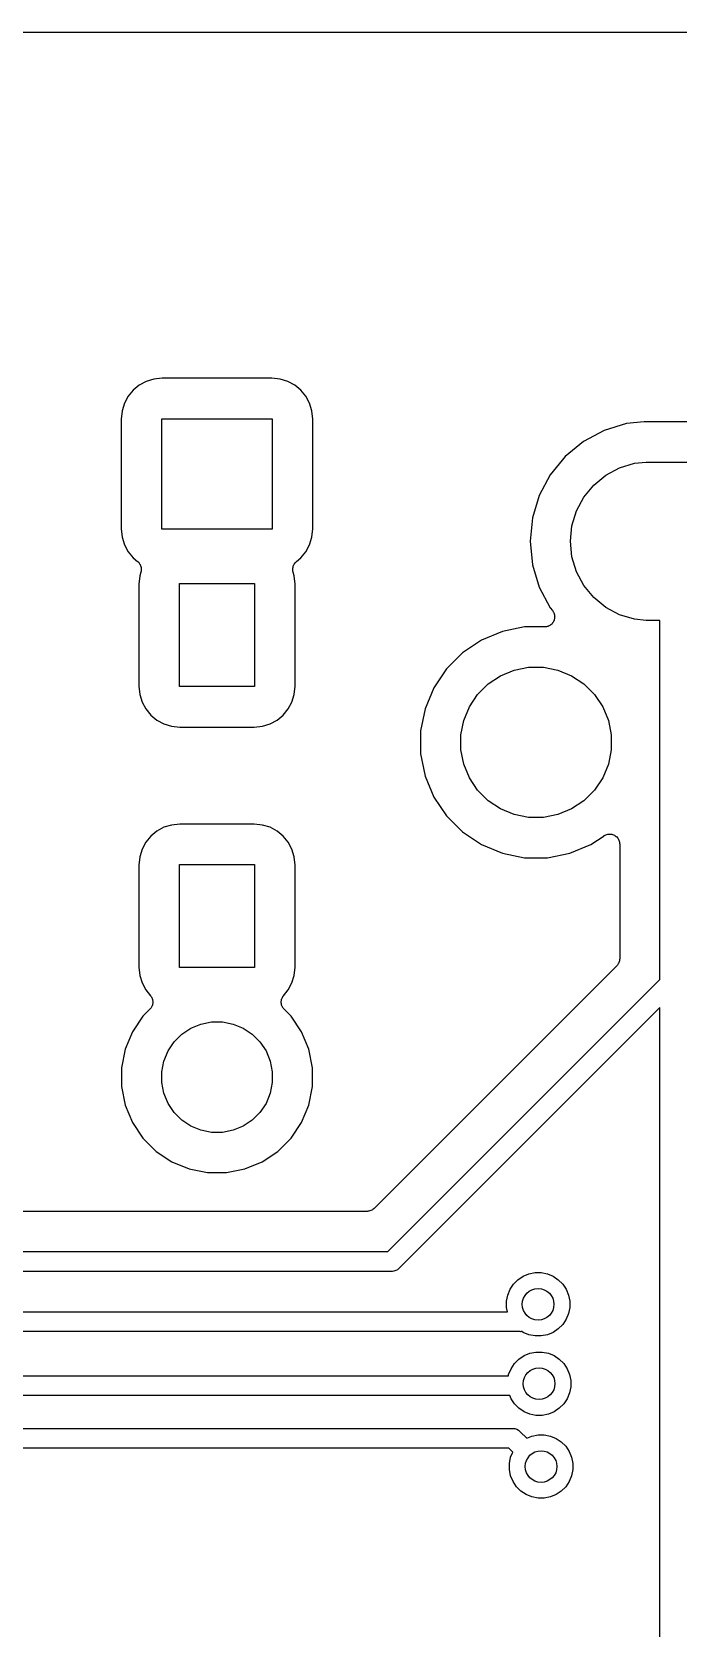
# Model space of a CAD drawing. Extents: x 1.13 to 10.46, y -5.5 to -3.29.
# Drawn here: x 2.512 to 2.834, y -4.083 to -3.29 of the extents above; entities that cross this region are included whole.
import ezdxf

# ---------------------------------------------------------------- set-up
doc = ezdxf.new("R2010")
doc.units = 0
doc.header["$MEASUREMENT"] = 0
doc.layers.add('BLACK', color=7, linetype='CONTINUOUS')

msp = doc.modelspace()

# ---------------------------------------------------------------- linework, layer by layer
at = {"layer": 'BLACK', "linetype": 'CONTINUOUS'}
for p, q in [((1.87715, -3.28967), (5.58921, -3.28955)), ((2.56262, -3.46774), (2.56012, -3.47078)), ((2.56567, -3.46524), (2.56262, -3.46774)), ((2.56914, -3.46338), (2.56567, -3.46524)), ((2.57291, -3.46224), (2.56914, -3.46338)), ((2.57708, -3.46183), (2.57291, -3.46224)), ((2.63158, -3.46183), (2.57708, -3.46183)), ((2.63575, -3.46224), (2.63158, -3.46183)), ((2.63952, -3.46338), (2.63575, -3.46224)), ((2.643, -3.46524), (2.63952, -3.46338)), ((2.64604, -3.46774), (2.643, -3.46524)), ((2.64854, -3.47078), (2.64604, -3.46774)), ((2.55826, -3.47426), (2.55712, -3.47803)), ((2.56012, -3.47078), (2.55826, -3.47426)), ((2.6504, -3.47426), (2.64854, -3.47078)), ((2.65154, -3.47803), (2.6504, -3.47426)), ((2.55712, -3.47803), (2.55671, -3.48219)), ((2.55671, -3.48219), (2.55671, -3.5367)), ((2.57683, -3.53695), (2.57683, -3.48195)), ((2.57683, -3.48195), (2.63183, -3.48195)), ((2.63183, -3.48195), (2.63183, -3.53695)), ((2.65195, -3.48219), (2.65154, -3.47803)), ((2.65195, -3.5367), (2.65195, -3.48219)), ((2.80805, -3.4844), (2.79686, -3.4878)), ((2.81677, -3.48354), (2.80805, -3.4844)), ((2.84229, -3.48354), (2.81677, -3.48354)), ((2.79686, -3.4878), (2.78654, -3.49331)), ((2.7775, -3.50073), (2.77008, -3.50977)), ((2.78654, -3.49331), (2.7775, -3.50073)), ((2.79771, -3.51002), (2.80455, -3.50636)), ((2.80455, -3.50636), (2.81197, -3.50411)), ((2.81197, -3.50411), (2.81775, -3.50354)), ((2.81775, -3.50354), (2.8413, -3.50354)), ((2.77008, -3.50977), (2.76457, -3.52008)), ((2.78679, -3.52093), (2.79171, -3.51494)), ((2.79171, -3.51494), (2.79771, -3.51002)), ((2.76457, -3.52008), (2.76117, -3.53127)), ((2.78314, -3.52777), (2.78679, -3.52093)), ((2.76117, -3.53127), (2.76003, -3.54291)), ((2.78088, -3.5352), (2.78314, -3.52777)), ((2.55671, -3.5367), (2.55712, -3.54087)), ((2.55712, -3.54087), (2.55826, -3.54464)), ((2.63183, -3.53695), (2.57683, -3.53695)), ((2.6504, -3.54464), (2.65154, -3.54087)), ((2.65154, -3.54087), (2.65195, -3.5367)), ((2.78012, -3.54291), (2.78088, -3.5352)), ((2.55826, -3.54464), (2.56012, -3.54811)), ((2.56012, -3.54811), (2.56262, -3.55116)), ((2.64604, -3.55116), (2.64854, -3.54811)), ((2.64854, -3.54811), (2.6504, -3.54464)), ((2.76003, -3.54291), (2.76117, -3.55455)), ((2.78088, -3.55063), (2.78012, -3.54291)), ((2.56262, -3.55116), (2.56484, -3.55298)), ((2.56484, -3.55298), (2.56486, -3.553)), ((2.56486, -3.553), (2.56486, -3.553)), ((2.56486, -3.553), (2.56486, -3.553)), ((2.56486, -3.553), (2.56489, -3.55303)), ((2.56489, -3.55303), (2.56522, -3.55336)), ((2.56522, -3.55336), (2.56555, -3.55369)), ((2.56555, -3.55369), (2.56556, -3.55371)), ((2.56556, -3.55371), (2.56557, -3.55372)), ((2.56557, -3.55372), (2.56583, -3.55412)), ((2.56583, -3.55412), (2.56609, -3.5545)), ((2.56609, -3.5545), (2.56609, -3.55452)), ((2.56609, -3.55452), (2.56611, -3.55454)), ((2.56611, -3.55454), (2.56628, -3.55497)), ((2.56628, -3.55497), (2.56646, -3.55541)), ((2.56646, -3.55541), (2.56646, -3.55543)), ((2.56646, -3.55543), (2.56647, -3.55545)), ((2.56647, -3.55545), (2.56655, -3.55591)), ((2.56655, -3.55591), (2.56664, -3.55636)), ((2.56664, -3.55636), (2.56664, -3.55639)), ((2.56664, -3.55639), (2.56665, -3.55641)), ((2.56665, -3.55641), (2.56664, -3.55688)), ((2.64202, -3.5563), (2.64212, -3.55583)), ((2.64202, -3.55632), (2.64202, -3.5563)), ((2.64202, -3.55634), (2.64202, -3.55632)), ((2.64202, -3.5568), (2.64202, -3.55634)), ((2.64212, -3.55583), (2.64221, -3.55538)), ((2.64221, -3.55538), (2.64222, -3.55536)), ((2.64222, -3.55536), (2.64223, -3.55534)), ((2.64223, -3.55534), (2.64241, -3.55491)), ((2.64241, -3.55491), (2.64259, -3.55448)), ((2.64259, -3.55448), (2.6426, -3.55446)), ((2.6426, -3.55446), (2.64261, -3.55444)), ((2.64261, -3.55444), (2.64287, -3.55406)), ((2.64287, -3.55406), (2.64313, -3.55367)), ((2.64313, -3.55367), (2.64315, -3.55366)), ((2.64315, -3.55366), (2.64316, -3.55364)), ((2.64316, -3.55364), (2.64349, -3.55331)), ((2.64349, -3.55331), (2.64382, -3.55298)), ((2.64382, -3.55298), (2.64604, -3.55116)), ((2.76117, -3.55455), (2.76457, -3.56574)), ((2.78314, -3.55805), (2.78088, -3.55063)), ((2.56592, -3.56006), (2.56551, -3.56422)), ((2.56551, -3.56422), (2.56551, -3.61491)), ((2.56645, -3.5583), (2.56592, -3.56006)), ((2.56654, -3.55784), (2.56645, -3.5583)), ((2.56664, -3.55738), (2.56654, -3.55784)), ((2.56664, -3.55688), (2.56664, -3.55734)), ((2.56664, -3.55734), (2.56664, -3.55736)), ((2.56664, -3.55736), (2.56664, -3.55738)), ((2.58563, -3.61516), (2.58563, -3.56398)), ((2.58563, -3.56398), (2.62303, -3.56398)), ((2.62303, -3.56398), (2.62303, -3.61516)), ((2.64201, -3.55727), (2.64202, -3.5568)), ((2.64202, -3.55729), (2.64201, -3.55727)), ((2.64202, -3.55731), (2.64202, -3.55729)), ((2.6421, -3.55777), (2.64202, -3.55731)), ((2.64219, -3.55823), (2.6421, -3.55777)), ((2.6422, -3.55827), (2.64219, -3.55823)), ((2.64221, -3.5583), (2.6422, -3.55827)), ((2.6422, -3.55827), (2.6422, -3.55827)), ((2.6422, -3.55827), (2.6422, -3.55827)), ((2.64274, -3.56006), (2.64221, -3.5583)), ((2.64315, -3.56422), (2.64274, -3.56006)), ((2.64315, -3.61491), (2.64315, -3.56422)), ((2.78679, -3.56489), (2.78314, -3.55805)), ((2.76457, -3.56574), (2.77008, -3.57606)), ((2.79171, -3.57089), (2.78679, -3.56489)), ((2.79771, -3.57581), (2.79171, -3.57089)), ((2.77008, -3.57606), (2.77113, -3.57734)), ((2.77113, -3.57734), (2.77118, -3.57739)), ((2.77118, -3.57739), (2.77131, -3.57759)), ((2.77131, -3.57759), (2.77145, -3.57777)), ((2.77145, -3.57777), (2.77157, -3.578)), ((2.77157, -3.578), (2.77171, -3.57821)), ((2.77171, -3.57821), (2.7718, -3.57843)), ((2.7718, -3.57843), (2.77191, -3.57864)), ((2.77191, -3.57864), (2.77198, -3.57888)), ((2.77198, -3.57888), (2.77207, -3.57912)), ((2.77207, -3.57912), (2.77211, -3.57935)), ((2.77211, -3.57935), (2.77218, -3.57957)), ((2.77218, -3.57957), (2.7722, -3.57983)), ((2.7722, -3.57983), (2.77225, -3.58008)), ((2.77227, -3.58055), (2.77224, -3.5808)), ((2.77225, -3.58008), (2.77225, -3.58031)), ((2.77225, -3.58031), (2.77227, -3.58055)), ((2.80455, -3.57946), (2.79771, -3.57581)), ((2.81197, -3.58171), (2.80455, -3.57946)), ((2.74625, -3.58772), (2.7358, -3.59204)), ((2.75734, -3.58551), (2.74625, -3.58772)), ((2.76727, -3.58551), (2.75734, -3.58551)), ((2.7675, -3.58549), (2.76727, -3.58551)), ((2.76774, -3.58549), (2.7675, -3.58549)), ((2.76799, -3.58544), (2.76774, -3.58549)), ((2.76824, -3.58542), (2.76799, -3.58544)), ((2.76846, -3.58535), (2.76824, -3.58542)), ((2.7687, -3.5853), (2.76846, -3.58535)), ((2.76893, -3.58521), (2.7687, -3.5853)), ((2.76917, -3.58513), (2.76893, -3.58521)), ((2.76938, -3.58502), (2.76917, -3.58513)), ((2.7696, -3.58494), (2.76938, -3.58502)), ((2.76981, -3.5848), (2.7696, -3.58494)), ((2.77004, -3.58468), (2.76981, -3.5848)), ((2.77022, -3.58453), (2.77004, -3.58468)), ((2.77041, -3.5844), (2.77022, -3.58453)), ((2.7706, -3.58422), (2.77041, -3.5844)), ((2.77079, -3.58406), (2.7706, -3.58422)), ((2.77094, -3.58388), (2.77079, -3.58406)), ((2.77111, -3.58371), (2.77094, -3.58388)), ((2.77125, -3.5835), (2.77111, -3.58371)), ((2.77141, -3.58331), (2.77125, -3.5835)), ((2.77153, -3.5831), (2.77141, -3.58331)), ((2.77166, -3.58291), (2.77153, -3.5831)), ((2.77176, -3.58267), (2.77166, -3.58291)), ((2.77188, -3.58245), (2.77176, -3.58267)), ((2.77195, -3.58223), (2.77188, -3.58245)), ((2.77204, -3.58201), (2.77195, -3.58223)), ((2.77209, -3.58176), (2.77204, -3.58201)), ((2.77217, -3.58152), (2.77209, -3.58176)), ((2.77219, -3.58128), (2.77217, -3.58152)), ((2.77224, -3.58105), (2.77219, -3.58128)), ((2.77224, -3.5808), (2.77224, -3.58105)), ((2.81775, -3.58228), (2.81197, -3.58171)), ((2.82461, -3.58228), (2.81775, -3.58228)), ((2.82461, -3.59237), (2.82461, -3.58228)), ((2.7358, -3.59204), (2.7264, -3.59833)), ((2.82461, -3.76087), (2.82461, -3.59237)), ((2.82461, -3.59237), (2.82461, -3.59237)), ((2.7264, -3.59833), (2.71841, -3.60632)), ((2.71841, -3.60632), (2.71212, -3.61572)), ((2.73915, -3.61386), (2.74528, -3.60977)), ((2.74528, -3.60977), (2.75208, -3.60695)), ((2.75208, -3.60695), (2.75931, -3.60551)), ((2.75931, -3.60551), (2.76668, -3.60551)), ((2.76668, -3.60551), (2.7739, -3.60695)), ((2.7739, -3.60695), (2.78071, -3.60977)), ((2.78071, -3.60977), (2.78683, -3.61386)), ((2.56551, -3.61491), (2.56592, -3.61908)), ((2.56592, -3.61908), (2.56706, -3.62285)), ((2.62303, -3.61516), (2.58563, -3.61516)), ((2.6416, -3.62285), (2.64274, -3.61908)), ((2.64274, -3.61908), (2.64315, -3.61491)), ((2.71212, -3.61572), (2.7078, -3.62617)), ((2.72985, -3.6252), (2.73394, -3.61907)), ((2.73394, -3.61907), (2.73915, -3.61386)), ((2.78683, -3.61386), (2.79204, -3.61907)), ((2.79204, -3.61907), (2.79614, -3.6252)), ((2.56706, -3.62285), (2.56892, -3.62632)), ((2.56892, -3.62632), (2.57142, -3.62937)), ((2.63724, -3.62937), (2.63974, -3.62632)), ((2.63974, -3.62632), (2.6416, -3.62285)), ((2.7078, -3.62617), (2.70559, -3.63726)), ((2.72703, -3.632), (2.72985, -3.6252)), ((2.79614, -3.6252), (2.79896, -3.632)), ((2.57142, -3.62937), (2.57446, -3.63187)), ((2.57446, -3.63187), (2.57794, -3.63372)), ((2.57794, -3.63372), (2.58171, -3.63487)), ((2.58171, -3.63487), (2.58588, -3.63528)), ((2.58588, -3.63528), (2.62279, -3.63528)), ((2.62279, -3.63528), (2.62695, -3.63487)), ((2.62695, -3.63487), (2.63072, -3.63372)), ((2.63072, -3.63372), (2.6342, -3.63187)), ((2.6342, -3.63187), (2.63724, -3.62937)), ((2.72559, -3.63923), (2.72703, -3.632)), ((2.79896, -3.632), (2.80039, -3.63923)), ((2.70559, -3.63726), (2.70559, -3.64857)), ((2.72559, -3.6466), (2.72559, -3.63923)), ((2.80039, -3.63923), (2.80039, -3.6466)), ((2.70559, -3.64857), (2.7078, -3.65966)), ((2.72703, -3.65382), (2.72559, -3.6466)), ((2.80039, -3.6466), (2.79896, -3.65382)), ((2.7078, -3.65966), (2.71212, -3.6701)), ((2.72985, -3.66063), (2.72703, -3.65382)), ((2.79896, -3.65382), (2.79614, -3.66063)), ((2.73394, -3.66676), (2.72985, -3.66063)), ((2.73915, -3.67197), (2.73394, -3.66676)), ((2.79204, -3.66676), (2.78683, -3.67197)), ((2.79614, -3.66063), (2.79204, -3.66676)), ((2.71212, -3.6701), (2.71841, -3.6795)), ((2.74528, -3.67606), (2.73915, -3.67197)), ((2.78683, -3.67197), (2.78071, -3.67606)), ((2.58588, -3.68362), (2.58171, -3.68403)), ((2.62279, -3.68362), (2.58588, -3.68362)), ((2.62695, -3.68403), (2.62279, -3.68362)), ((2.71841, -3.6795), (2.7264, -3.6875)), ((2.75208, -3.67888), (2.74528, -3.67606)), ((2.75931, -3.68031), (2.75208, -3.67888)), ((2.76668, -3.68031), (2.75931, -3.68031)), ((2.7739, -3.67888), (2.76668, -3.68031)), ((2.78071, -3.67606), (2.7739, -3.67888)), ((2.57142, -3.68953), (2.56892, -3.69257)), ((2.57446, -3.68703), (2.57142, -3.68953)), ((2.57794, -3.68517), (2.57446, -3.68703)), ((2.58171, -3.68403), (2.57794, -3.68517)), ((2.63072, -3.68517), (2.62695, -3.68403)), ((2.6342, -3.68703), (2.63072, -3.68517)), ((2.63724, -3.68953), (2.6342, -3.68703)), ((2.63974, -3.69257), (2.63724, -3.68953)), ((2.7264, -3.6875), (2.7358, -3.69378)), ((2.79018, -3.69378), (2.79683, -3.68934)), ((2.79683, -3.68934), (2.79687, -3.68932)), ((2.79687, -3.68931), (2.79689, -3.6893)), ((2.79687, -3.68932), (2.79687, -3.68931)), ((2.79687, -3.68931), (2.79687, -3.68931)), ((2.79689, -3.6893), (2.79731, -3.68908)), ((2.79731, -3.68908), (2.79773, -3.68886)), ((2.79773, -3.68886), (2.79774, -3.68886)), ((2.79774, -3.68886), (2.79775, -3.68885)), ((2.79775, -3.68885), (2.79822, -3.68872)), ((2.79822, -3.68872), (2.79867, -3.68859)), ((2.79867, -3.68859), (2.79868, -3.68859)), ((2.79868, -3.68859), (2.79869, -3.68858)), ((2.79869, -3.68858), (2.79916, -3.68854)), ((2.79916, -3.68854), (2.79964, -3.6885)), ((2.79964, -3.6885), (2.79965, -3.6885)), ((2.79965, -3.6885), (2.79966, -3.6885)), ((2.79966, -3.6885), (2.80013, -3.68855)), ((2.80013, -3.68855), (2.80061, -3.6886)), ((2.80061, -3.6886), (2.80062, -3.6886)), ((2.80062, -3.6886), (2.80063, -3.6886)), ((2.80063, -3.6886), (2.80108, -3.68875)), ((2.80108, -3.68875), (2.80154, -3.68889)), ((2.80154, -3.68889), (2.80155, -3.68889)), ((2.80155, -3.68889), (2.80156, -3.6889)), ((2.80156, -3.6889), (2.80198, -3.68912)), ((2.80198, -3.68912), (2.8024, -3.68935)), ((2.8024, -3.68935), (2.80241, -3.68936)), ((2.80241, -3.68936), (2.80242, -3.68937)), ((2.80242, -3.68937), (2.80278, -3.68967)), ((2.80278, -3.68967), (2.80315, -3.68998)), ((2.80315, -3.68998), (2.80316, -3.68998)), ((2.80316, -3.68998), (2.80317, -3.68999)), ((2.80317, -3.68999), (2.80346, -3.69035)), ((2.80346, -3.69035), (2.80377, -3.69073)), ((2.80377, -3.69073), (2.80378, -3.69074)), ((2.80378, -3.69074), (2.80378, -3.69075)), ((2.80378, -3.69075), (2.804, -3.69117)), ((2.804, -3.69117), (2.80423, -3.69159)), ((2.80423, -3.69159), (2.80423, -3.6916)), ((2.80423, -3.6916), (2.80424, -3.69161)), ((2.80424, -3.69161), (2.80437, -3.69206)), ((2.56706, -3.69605), (2.56592, -3.69982)), ((2.56892, -3.69257), (2.56706, -3.69605)), ((2.6416, -3.69605), (2.63974, -3.69257)), ((2.64274, -3.69982), (2.6416, -3.69605)), ((2.7358, -3.69378), (2.74625, -3.69811)), ((2.74625, -3.69811), (2.75734, -3.70031)), ((2.76865, -3.70031), (2.77974, -3.69811)), ((2.77974, -3.69811), (2.79018, -3.69378)), ((2.80437, -3.69206), (2.80451, -3.69253)), ((2.80451, -3.69253), (2.80451, -3.69254)), ((2.80451, -3.69254), (2.80452, -3.69255)), ((2.80452, -3.69255), (2.80456, -3.69302)), ((2.80456, -3.69302), (2.80461, -3.6935)), ((2.80461, -3.6935), (2.80461, -3.75052)), ((2.56592, -3.69982), (2.56551, -3.70399)), ((2.56551, -3.70399), (2.56551, -3.75468)), ((2.58563, -3.75492), (2.58563, -3.70374)), ((2.58563, -3.70374), (2.62303, -3.70374)), ((2.62303, -3.70374), (2.62303, -3.75492)), ((2.64315, -3.70399), (2.64274, -3.69982)), ((2.64315, -3.75468), (2.64315, -3.70399)), ((2.75734, -3.70031), (2.76865, -3.70031)), ((2.56551, -3.75468), (2.56592, -3.75884)), ((2.62303, -3.75492), (2.58563, -3.75492)), ((2.64274, -3.75884), (2.64315, -3.75468)), ((2.80314, -3.75406), (2.68247, -3.87473)), ((2.80344, -3.7537), (2.80314, -3.75406)), ((2.80373, -3.75334), (2.80344, -3.7537)), ((2.80374, -3.75332), (2.80373, -3.75334)), ((2.80376, -3.7533), (2.80374, -3.75332)), ((2.80398, -3.75289), (2.80376, -3.7533)), ((2.8042, -3.75249), (2.80398, -3.75289)), ((2.80421, -3.75246), (2.8042, -3.75249)), ((2.80422, -3.75244), (2.80421, -3.75246)), ((2.80436, -3.752), (2.80422, -3.75244)), ((2.8045, -3.75156), (2.80436, -3.752)), ((2.80451, -3.75151), (2.8045, -3.75153)), ((2.8045, -3.75153), (2.8045, -3.75156)), ((2.80455, -3.75105), (2.80451, -3.75151)), ((2.80461, -3.75059), (2.80455, -3.75105)), ((2.80461, -3.75052), (2.80461, -3.75054)), ((2.80461, -3.75054), (2.80461, -3.75054)), ((2.80461, -3.75054), (2.80461, -3.75054)), ((2.80461, -3.75054), (2.80461, -3.75059)), ((2.56592, -3.75884), (2.56706, -3.76261)), ((2.56706, -3.76261), (2.56892, -3.76609)), ((2.63974, -3.76609), (2.6416, -3.76261)), ((2.6416, -3.76261), (2.64274, -3.75884)), ((2.68929, -3.89619), (2.82461, -3.76087)), ((2.56892, -3.76609), (2.57127, -3.76895)), ((2.57127, -3.76895), (2.57132, -3.76901)), ((2.57132, -3.76901), (2.57144, -3.7692)), ((2.57144, -3.7692), (2.57158, -3.76937)), ((2.57158, -3.76937), (2.5717, -3.76961)), ((2.5717, -3.76961), (2.57185, -3.76983)), ((2.57185, -3.76983), (2.57193, -3.77004)), ((2.57193, -3.77004), (2.57204, -3.77024)), ((2.57204, -3.77024), (2.57211, -3.77049)), ((2.57211, -3.77049), (2.57221, -3.77073)), ((2.57221, -3.77073), (2.57225, -3.77095)), ((2.57225, -3.77095), (2.57232, -3.77117)), ((2.63633, -3.77136), (2.63636, -3.7711)), ((2.63636, -3.7711), (2.63643, -3.77089)), ((2.63643, -3.77089), (2.63647, -3.77067)), ((2.63647, -3.77067), (2.63657, -3.77042)), ((2.63657, -3.77042), (2.63665, -3.77017)), ((2.63665, -3.77017), (2.63676, -3.76997)), ((2.63676, -3.76997), (2.63685, -3.76976)), ((2.63685, -3.76976), (2.63699, -3.76955)), ((2.63699, -3.76955), (2.63712, -3.76931)), ((2.63712, -3.76931), (2.63726, -3.76914)), ((2.63726, -3.76914), (2.63739, -3.76895)), ((2.63739, -3.76895), (2.63974, -3.76609)), ((2.57094, -3.77566), (2.56744, -3.77917)), ((2.57109, -3.77549), (2.57094, -3.77566)), ((2.57125, -3.77533), (2.57109, -3.77549)), ((2.5714, -3.77511), (2.57125, -3.77533)), ((2.57156, -3.77491), (2.5714, -3.77511)), ((2.57167, -3.77471), (2.57156, -3.77491)), ((2.5718, -3.77452), (2.57167, -3.77471)), ((2.5719, -3.77428), (2.5718, -3.77452)), ((2.57202, -3.77405), (2.5719, -3.77428)), ((2.57209, -3.77383), (2.57202, -3.77405)), ((2.57218, -3.77362), (2.57209, -3.77383)), ((2.57223, -3.77337), (2.57218, -3.77362)), ((2.57231, -3.77311), (2.57223, -3.77337)), ((2.57233, -3.77289), (2.57231, -3.77311)), ((2.57232, -3.77117), (2.57234, -3.77143)), ((2.57238, -3.77267), (2.57233, -3.77289)), ((2.57234, -3.77143), (2.57239, -3.77169)), ((2.57241, -3.77214), (2.57238, -3.7724)), ((2.57238, -3.7724), (2.57238, -3.77267)), ((2.57239, -3.77169), (2.57239, -3.77192)), ((2.57239, -3.77192), (2.57241, -3.77214)), ((2.63625, -3.77207), (2.63628, -3.77185)), ((2.63628, -3.77234), (2.63625, -3.77207)), ((2.63628, -3.77162), (2.63633, -3.77136)), ((2.63628, -3.77185), (2.63628, -3.77162)), ((2.63628, -3.7726), (2.63628, -3.77234)), ((2.63632, -3.77282), (2.63628, -3.7726)), ((2.63634, -3.77305), (2.63632, -3.77282)), ((2.63641, -3.7733), (2.63634, -3.77305)), ((2.63646, -3.77356), (2.63641, -3.7733)), ((2.63655, -3.77377), (2.63646, -3.77356)), ((2.63661, -3.77398), (2.63655, -3.77377)), ((2.63673, -3.77422), (2.63661, -3.77398)), ((2.63683, -3.77446), (2.63673, -3.77422)), ((2.63696, -3.77465), (2.63683, -3.77446)), ((2.63706, -3.77485), (2.63696, -3.77465)), ((2.63722, -3.77505), (2.63706, -3.77485)), ((2.63737, -3.77527), (2.63722, -3.77505)), ((2.63753, -3.77543), (2.63737, -3.77527)), ((2.63767, -3.77561), (2.63753, -3.77543)), ((2.63772, -3.77566), (2.63767, -3.77561)), ((2.64123, -3.77917), (2.63772, -3.77566)), ((2.82461, -3.77479), (2.69498, -3.90442)), ((2.82461, -4.25354), (2.82461, -3.77479)), ((2.56224, -3.78695), (2.55866, -3.79559)), ((2.56744, -3.77917), (2.56224, -3.78695)), ((2.5868, -3.78809), (2.5913, -3.78508)), ((2.5913, -3.78508), (2.59631, -3.78301)), ((2.59631, -3.78301), (2.60162, -3.78195)), ((2.60162, -3.78195), (2.60704, -3.78195)), ((2.60704, -3.78195), (2.61235, -3.78301)), ((2.61235, -3.78301), (2.61736, -3.78508)), ((2.61736, -3.78508), (2.62186, -3.78809)), ((2.64642, -3.78695), (2.64123, -3.77917)), ((2.65001, -3.79559), (2.64642, -3.78695)), ((2.57996, -3.79642), (2.58297, -3.79192)), ((2.58297, -3.79192), (2.5868, -3.78809)), ((2.62186, -3.78809), (2.62569, -3.79192)), ((2.62569, -3.79192), (2.6287, -3.79642)), ((2.55866, -3.79559), (2.55683, -3.80477)), ((2.57683, -3.80674), (2.57789, -3.80143)), ((2.57789, -3.80143), (2.57996, -3.79642)), ((2.6287, -3.79642), (2.63077, -3.80143)), ((2.63077, -3.80143), (2.63183, -3.80674)), ((2.65183, -3.80477), (2.65001, -3.79559)), ((2.55683, -3.80477), (2.55683, -3.81413)), ((2.57683, -3.81216), (2.57683, -3.80674)), ((2.63183, -3.80674), (2.63183, -3.81216)), ((2.65183, -3.81413), (2.65183, -3.80477)), ((2.55683, -3.81413), (2.55866, -3.8233)), ((2.57789, -3.81747), (2.57683, -3.81216)), ((2.57996, -3.82247), (2.57789, -3.81747)), ((2.63077, -3.81747), (2.6287, -3.82247)), ((2.63183, -3.81216), (2.63077, -3.81747)), ((2.65001, -3.8233), (2.65183, -3.81413)), ((2.55866, -3.8233), (2.56224, -3.83195)), ((2.58297, -3.82698), (2.57996, -3.82247)), ((2.6287, -3.82247), (2.62569, -3.82698)), ((2.64642, -3.83195), (2.65001, -3.8233)), ((2.56224, -3.83195), (2.56744, -3.83973)), ((2.5868, -3.83081), (2.58297, -3.82698)), ((2.5913, -3.83382), (2.5868, -3.83081)), ((2.59631, -3.83589), (2.5913, -3.83382)), ((2.61736, -3.83382), (2.61235, -3.83589)), ((2.62186, -3.83081), (2.61736, -3.83382)), ((2.62569, -3.82698), (2.62186, -3.83081)), ((2.64123, -3.83973), (2.64642, -3.83195)), ((2.56744, -3.83973), (2.57405, -3.84634)), ((2.60162, -3.83695), (2.59631, -3.83589)), ((2.60704, -3.83695), (2.60162, -3.83695)), ((2.61235, -3.83589), (2.60704, -3.83695)), ((2.63461, -3.84634), (2.64123, -3.83973)), ((2.57405, -3.84634), (2.58183, -3.85154)), ((2.62683, -3.85154), (2.63461, -3.84634)), ((2.58183, -3.85154), (2.59048, -3.85512)), ((2.59048, -3.85512), (2.59965, -3.85695)), ((2.59965, -3.85695), (2.60901, -3.85695)), ((2.60901, -3.85695), (2.61819, -3.85512)), ((2.61819, -3.85512), (2.62683, -3.85154)), ((2.67893, -3.87619), (2.20511, -3.87619)), ((2.67939, -3.87615), (2.67893, -3.87619)), ((2.67985, -3.87611), (2.67939, -3.87615)), ((2.67988, -3.8761), (2.67985, -3.87611)), ((2.6799, -3.8761), (2.67988, -3.8761)), ((2.68035, -3.87596), (2.6799, -3.8761)), ((2.68079, -3.87583), (2.68035, -3.87596)), ((2.68081, -3.87582), (2.68079, -3.87583)), ((2.68084, -3.87581), (2.68081, -3.87582)), ((2.68125, -3.8756), (2.68084, -3.87581)), ((2.68166, -3.87539), (2.68125, -3.8756)), ((2.68168, -3.87537), (2.68166, -3.87539)), ((2.6817, -3.87536), (2.68168, -3.87537)), ((2.68206, -3.87506), (2.6817, -3.87536)), ((2.68242, -3.87478), (2.68206, -3.87506)), ((2.68246, -3.87474), (2.68242, -3.87478)), ((2.68247, -3.87473), (2.68246, -3.87474)), ((2.68246, -3.87474), (2.68246, -3.87474)), ((2.68246, -3.87474), (2.68246, -3.87474)), ((2.20388, -3.89619), (2.68929, -3.89619)), ((2.69109, -3.90603), (2.20568, -3.90603)), ((2.69133, -3.90606), (2.69109, -3.90603)), ((2.69157, -3.90603), (2.69133, -3.90606)), ((2.69229, -3.90596), (2.69157, -3.90603)), ((2.69157, -3.90603), (2.69157, -3.90603)), ((2.69322, -3.90568), (2.69229, -3.90596)), ((2.69407, -3.90523), (2.69322, -3.90568)), ((2.69482, -3.90461), (2.69407, -3.90523)), ((2.69498, -3.90442), (2.69482, -3.90461)), ((2.75009, -3.91496), (2.75181, -3.91238)), ((2.75181, -3.91238), (2.75401, -3.91019)), ((2.75401, -3.91019), (2.75659, -3.90846)), ((2.75659, -3.90846), (2.75945, -3.90728)), ((2.75945, -3.90728), (2.76249, -3.90667)), ((2.76249, -3.90667), (2.7656, -3.90667)), ((2.7656, -3.90667), (2.76864, -3.90728)), ((2.76864, -3.90728), (2.7715, -3.90846)), ((2.7715, -3.90846), (2.77408, -3.91019)), ((2.77408, -3.91019), (2.77628, -3.91238)), ((2.77628, -3.91238), (2.778, -3.91496)), ((2.7483, -3.92087), (2.7489, -3.91783)), ((2.7483, -3.92397), (2.7483, -3.92087)), ((2.7489, -3.91783), (2.75009, -3.91496)), ((2.778, -3.91496), (2.77919, -3.91783)), ((2.77919, -3.91783), (2.77979, -3.92087)), ((2.77979, -3.92087), (2.77979, -3.92397)), ((2.32267, -3.92619), (2.74874, -3.92619)), ((2.74874, -3.92619), (2.7483, -3.92397)), ((2.778, -3.92988), (2.77628, -3.93246)), ((2.77919, -3.92701), (2.778, -3.92988)), ((2.77979, -3.92397), (2.77919, -3.92701)), ((2.75511, -3.93603), (2.32447, -3.93603)), ((2.75535, -3.93606), (2.75511, -3.93603)), ((2.75559, -3.93603), (2.75535, -3.93606)), ((2.75601, -3.93599), (2.75559, -3.93603)), ((2.75559, -3.93603), (2.75559, -3.93603)), ((2.75659, -3.93638), (2.75601, -3.93599)), ((2.75945, -3.93756), (2.75659, -3.93638)), ((2.76249, -3.93817), (2.75945, -3.93756)), ((2.76864, -3.93756), (2.7656, -3.93817)), ((2.7715, -3.93638), (2.76864, -3.93756)), ((2.77408, -3.93465), (2.7715, -3.93638)), ((2.77628, -3.93246), (2.77408, -3.93465)), ((2.7656, -3.93817), (2.76249, -3.93817)), ((2.75057, -3.95445), (2.7523, -3.95187)), ((2.7523, -3.95187), (2.75449, -3.94968)), ((2.75449, -3.94968), (2.75707, -3.94796)), ((2.75707, -3.94796), (2.75993, -3.94677)), ((2.75993, -3.94677), (2.76298, -3.94617)), ((2.76298, -3.94617), (2.76608, -3.94617)), ((2.76608, -3.94617), (2.76912, -3.94677)), ((2.76912, -3.94677), (2.77199, -3.94796)), ((2.77199, -3.94796), (2.77457, -3.94968)), ((2.77457, -3.94968), (2.77676, -3.95187)), ((2.77676, -3.95187), (2.77848, -3.95445)), ((2.39087, -3.95799), (2.74925, -3.95799)), ((2.74925, -3.95799), (2.74938, -3.95732)), ((2.74938, -3.95732), (2.75057, -3.95445)), ((2.77848, -3.95445), (2.77967, -3.95732)), ((2.77967, -3.95732), (2.78028, -3.96036)), ((2.78028, -3.96036), (2.78028, -3.96346)), ((2.74993, -3.96783), (2.39267, -3.96783)), ((2.75057, -3.96937), (2.74993, -3.96783)), ((2.7523, -3.97195), (2.75057, -3.96937)), ((2.77848, -3.96937), (2.77676, -3.97195)), ((2.77967, -3.96651), (2.77848, -3.96937)), ((2.78028, -3.96346), (2.77967, -3.96651)), ((2.75449, -3.97415), (2.7523, -3.97195)), ((2.75707, -3.97587), (2.75449, -3.97415)), ((2.75993, -3.97706), (2.75707, -3.97587)), ((2.76298, -3.97766), (2.75993, -3.97706)), ((2.76912, -3.97706), (2.76608, -3.97766)), ((2.77199, -3.97587), (2.76912, -3.97706)), ((2.77457, -3.97415), (2.77199, -3.97587)), ((2.77676, -3.97195), (2.77457, -3.97415)), ((2.46467, -3.98419), (2.75129, -3.98419)), ((2.75129, -3.98419), (2.75153, -3.98417)), ((2.75153, -3.98417), (2.75177, -3.98419)), ((2.75177, -3.98419), (2.75177, -3.98419)), ((2.75177, -3.98419), (2.75249, -3.98426)), ((2.75249, -3.98426), (2.75342, -3.98454)), ((2.75342, -3.98454), (2.75427, -3.985)), ((2.75427, -3.985), (2.75502, -3.98562)), ((2.76608, -3.97766), (2.76298, -3.97766)), ((2.75502, -3.98562), (2.75518, -3.9858)), ((2.75518, -3.9858), (2.7584, -3.98902)), ((2.7584, -3.98902), (2.76093, -3.98797)), ((2.76093, -3.98797), (2.76398, -3.98737)), ((2.76398, -3.98737), (2.76708, -3.98737)), ((2.76708, -3.98737), (2.77012, -3.98797)), ((2.77012, -3.98797), (2.77299, -3.98916)), ((2.77299, -3.98916), (2.77557, -3.99088)), ((2.77557, -3.99088), (2.77776, -3.99307)), ((2.77776, -3.99307), (2.77948, -3.99565)), ((2.74949, -3.99403), (2.46647, -3.99403)), ((2.75144, -3.99598), (2.74949, -3.99403)), ((2.74978, -4.00156), (2.75038, -3.99852)), ((2.75038, -3.99852), (2.75144, -3.99598)), ((2.77948, -3.99565), (2.78067, -3.99852)), ((2.78067, -3.99852), (2.78128, -4.00156)), ((2.74978, -4.00466), (2.74978, -4.00156)), ((2.75038, -4.00771), (2.74978, -4.00466)), ((2.75157, -4.01057), (2.75038, -4.00771)), ((2.78067, -4.00771), (2.77948, -4.01057)), ((2.78128, -4.00466), (2.78067, -4.00771)), ((2.78128, -4.00156), (2.78128, -4.00466)), ((2.7533, -4.01315), (2.75157, -4.01057)), ((2.75549, -4.01535), (2.7533, -4.01315)), ((2.75807, -4.01707), (2.75549, -4.01535)), ((2.76093, -4.01826), (2.75807, -4.01707)), ((2.77299, -4.01707), (2.77012, -4.01826)), ((2.77557, -4.01535), (2.77299, -4.01707)), ((2.77776, -4.01315), (2.77557, -4.01535)), ((2.77948, -4.01057), (2.77776, -4.01315)), ((2.76398, -4.01886), (2.76093, -4.01826)), ((2.76708, -4.01886), (2.76398, -4.01886)), ((2.77012, -4.01826), (2.76708, -4.01886))]:
    msp.add_line(p, q, dxfattribs=at)
at = {"layer": 'BLACK'}
for centre in [(2.76405, -3.92242), (2.76453, -3.96191), (2.76553, -4.00311)]:
    msp.add_circle(centre, 0.00787, dxfattribs=at)

doc.saveas('drawing.dxf')
